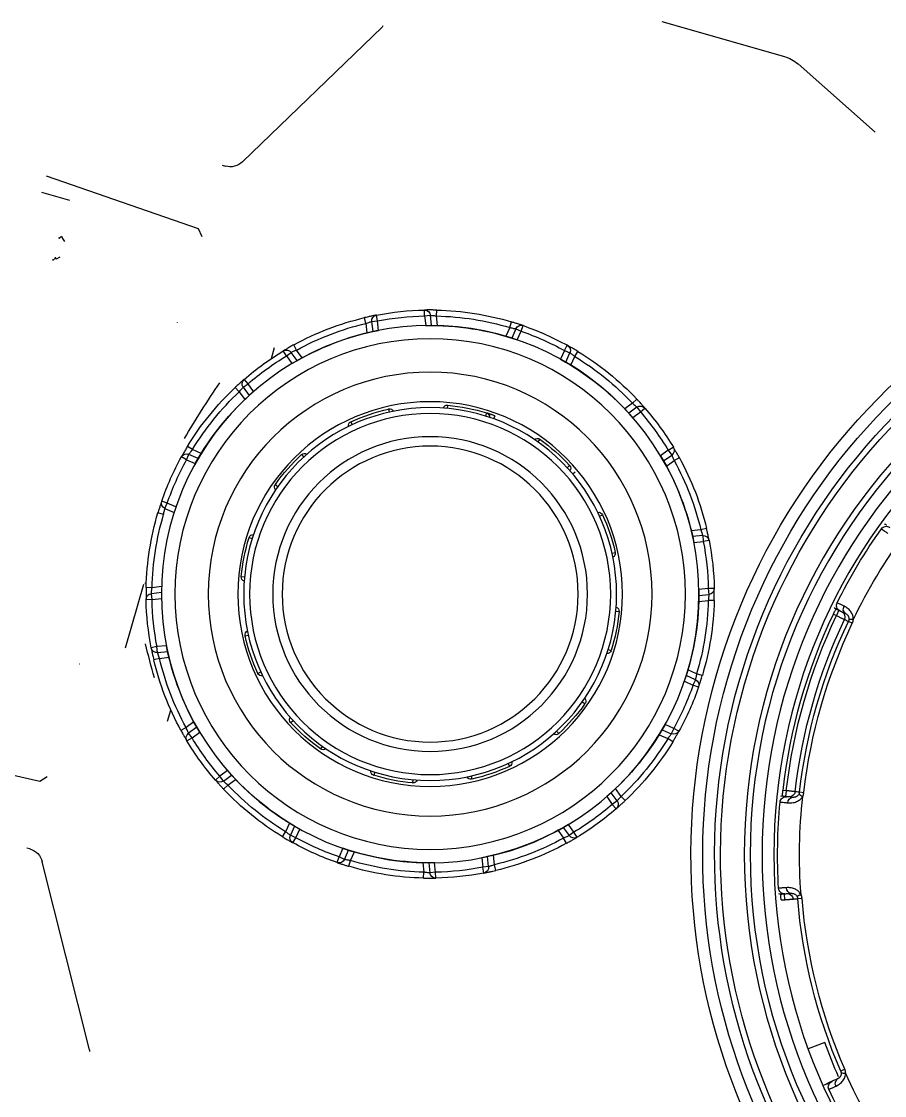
# Model space of a CAD drawing. Header units: millimetres. Extents: x -11451263 to 11578383104, y -507 to 1450429.
# Drawn here: x 12078241 to 12078357.7, y 1107810.5 to 1107955.6 of the extents above; entities that cross this region are included whole.
import ezdxf

# ---------------------------------------------------------------- set-up
doc = ezdxf.new("R2010")
doc.units = ezdxf.units.MM
doc.header["$MEASUREMENT"] = 0
doc.layers.get('Defpoints').update_dxf_attribs({"color": 5, "linetype": 'CONTINUOUS', "lineweight": 13})
doc.layers.add('SPE-MEP-Plumbing', color=90, linetype='CONTINUOUS', lineweight=0)
doc.layers.add('Thiet bi B boi', color=11, linetype='CONTINUOUS')

# ---------------------------------------------------------------- blocks, each defined once
blk = doc.blocks.new('BƠM BB 38774')
at = {"layer": 'Thiet bi B boi'}
for p, q in [((428480.15, 361738.2), (428464.47, 361730.69)), ((428504.27, 361738.77), (428482.72, 361738.77)), ((428565.83, 361696.49), (428549.44, 361724.87)), ((428568.97, 361694.99), (428568.43, 361694.99)), ((428597.08, 361685.07), (428569.97, 361683.59)), ((428514.71, 361681.99), (428514.7, 361682.99)), ((428569.97, 361683.59), (428568.97, 361682.47)), ((428502.83, 361680.31), (428502.56, 361681.28)), ((428504.78, 361680.8), (428504.56, 361681.78)), ((428512.7, 361681.92), (428512.65, 361682.92)), ((428513.69, 361682.06), (428512.7, 361681.92)), ((428512.93, 361680.33), (428512.7, 361681.92)), ((428513.69, 361682.06), (428513.93, 361680.37)), ((428514.71, 361681.99), (428514.94, 361680.39)), ((428527.16, 361680.46), (428527.41, 361681.43)), ((428597.08, 361682.19), (428592.17, 361682.19)), ((428503.05, 361678.72), (428502.83, 361680.31)), ((428504.78, 361680.8), (428503.79, 361680.66)), ((428504.03, 361678.98), (428503.79, 361680.66)), ((428504.78, 361680.8), (428505, 361679.22)), ((428526.55, 361678.97), (428527.16, 361680.46)), ((428527.53, 361678.71), (428528.16, 361680.29)), ((428529.09, 361679.91), (428528.16, 361680.29)), ((428529.09, 361679.91), (428528.49, 361678.43)), ((428529.09, 361679.91), (428529.39, 361680.87)), ((428536.51, 361676.92), (428536.97, 361677.81)), ((428491.29, 361675.41), (428490.78, 361676.27)), ((428535.91, 361675.43), (428536.51, 361676.92)), ((428537.44, 361676.54), (428536.51, 361676.92)), ((428537.44, 361676.54), (428536.8, 361674.96)), ((428538.29, 361675.97), (428537.68, 361674.48)), ((428538.29, 361675.97), (428538.78, 361676.84)), ((428591.8, 361675.99), (428591.5, 361675.68)), ((428489.58, 361674.35), (428489.04, 361675.18)), ((428490.37, 361674.96), (428489.58, 361674.35)), ((428490.57, 361673.09), (428489.58, 361674.35)), ((428490.37, 361674.96), (428491.42, 361673.62)), ((428491.29, 361675.41), (428492.28, 361674.14)), ((428591.36, 361675.54), (428591.07, 361675.26)), ((428591.07, 361672.5), (428591.58, 361672)), ((428592.09, 361671.7), (428592.09, 361671.7)), ((428481.12, 361668.72), (428481.84, 361668.02)), ((428483.28, 361669.42), (428482.49, 361668.8)), ((428483.54, 361667.46), (428482.49, 361668.8)), ((428483.28, 361669.42), (428482.6, 361670.15)), ((428483.28, 361669.42), (428484.26, 361668.16)), ((428548.3, 361668.43), (428549.01, 361669.14)), ((428482.83, 361666.75), (428481.84, 361668.02)), ((428513.08, 361666.96), (428513.12, 361666.42)), ((428514.52, 361667.03), (428514.53, 361666.48)), ((428547.03, 361667.43), (428548.3, 361668.43)), ((428547.74, 361666.72), (428549.09, 361667.77)), ((428549.7, 361666.98), (428548.44, 361666)), ((428549.7, 361666.98), (428549.09, 361667.77)), ((428549.7, 361666.98), (428550.44, 361667.67)), ((428552.01, 361665.88), (428552.01, 361667.82)), ((428504.67, 361665.23), (428504.85, 361664.71)), ((428521.21, 361666.48), (428521.11, 361665.94)), ((428530.64, 361663.12), (428530.38, 361662.63)), ((428497.7, 361661.13), (428497.39, 361661.58)), ((428498.88, 361661.89), (428498.6, 361662.36)), ((428554.63, 361660.68), (428555.47, 361661.23)), ((428553.37, 361659.69), (428554.63, 361660.68)), ((428555.25, 361659.89), (428553.9, 361658.84)), ((428555.25, 361659.89), (428554.63, 361660.68)), ((428555.7, 361658.97), (428556.56, 361659.48)), ((428473.42, 361658.49), (428474.3, 361658)), ((428474.3, 361658), (428475.79, 361657.4)), ((428536.16, 361659.3), (428535.8, 361658.88)), ((428555.7, 361658.97), (428554.42, 361657.98)), ((428472.46, 361656.68), (428473.35, 361656.23)), ((428473.72, 361657.16), (428473.35, 361656.23)), ((428474.83, 361655.63), (428473.35, 361656.23)), ((428473.72, 361657.16), (428475.3, 361656.52)), ((428491.38, 361655.52), (428490.97, 361655.88)), ((428448.11, 361651.36), (428448.28, 361650.37)), ((428448.83, 361650.47), (428448.28, 361650.37)), ((428487.63, 361650.09), (428487.15, 361650.35)), ((428542.65, 361651.66), (428542.18, 361651.38)), ((428445.34, 361649.87), (428446.07, 361649.99)), ((428469.4, 361649.1), (428470.35, 361648.81)), ((428470.35, 361648.81), (428469.98, 361647.88)), ((428470.35, 361648.81), (428471.84, 361648.21)), ((428468.83, 361647.13), (428469.8, 361646.87)), ((428471.29, 361646.27), (428469.8, 361646.87)), ((428471.55, 361647.25), (428469.98, 361647.88)), ((428559, 361647.21), (428560.6, 361647.43)), ((428560.6, 361647.43), (428561.56, 361647.7)), ((428545.52, 361645.6), (428545, 361645.41)), ((428559.26, 361646.23), (428560.95, 361646.47)), ((428561.09, 361645.48), (428559.5, 361645.26)), ((428561.09, 361645.48), (428560.95, 361646.47)), ((428561.09, 361645.48), (428562.06, 361645.71)), ((428484.32, 361640.83), (428483.78, 361640.93)), ((428562.2, 361637.56), (428563.2, 361637.61)), ((428560.61, 361637.33), (428562.2, 361637.56)), ((428562.34, 361636.57), (428560.66, 361636.33)), ((428562.34, 361636.57), (428562.2, 361637.56)), ((428467.28, 361634.42), (428468.28, 361634.43)), ((428468.28, 361634.43), (428469.87, 361634.66)), ((428483.78, 361634.25), (428483.23, 361634.23)), ((428547.32, 361635.74), (428546.77, 361635.73)), ((428562.27, 361635.55), (428563.27, 361635.56)), ((428467.35, 361632.37), (428468.35, 361632.42)), ((428468.21, 361633.41), (428469.89, 361633.65)), ((428468.21, 361633.41), (428468.35, 361632.42)), ((428469.93, 361632.65), (428468.35, 361632.42)), ((428546.77, 361629.05), (428546.23, 361629.15)), ((428468.49, 361624.27), (428469.46, 361624.5)), ((428469.46, 361624.5), (428471.04, 361624.72)), ((428469.46, 361624.5), (428469.6, 361623.51)), ((428471.28, 361623.74), (428469.6, 361623.51)), ((428485.55, 361624.57), (428485.03, 361624.39)), ((428559.25, 361623.71), (428560.75, 361623.1)), ((428560.75, 361623.1), (428561.71, 361622.85)), ((428562.1, 361623.49), (428561.89, 361623.6)), ((428562.23, 361612.09), (428562.23, 361623.29)), ((428468.99, 361622.28), (428469.95, 361622.55)), ((428471.54, 361622.77), (428469.95, 361622.55)), ((428560.2, 361621.17), (428558.71, 361621.77)), ((428558.99, 361622.73), (428560.57, 361622.09)), ((428560.2, 361621.17), (428560.57, 361622.09)), ((428445.34, 361620.1), (428446.07, 361619.98)), ((428448.28, 361619.6), (428448.11, 361618.62)), ((428448.28, 361619.6), (428448.83, 361619.51)), ((428543.4, 361619.62), (428542.92, 361619.88)), ((428560.2, 361621.17), (428561.15, 361620.87)), ((428488.37, 361618.6), (428487.9, 361618.32)), ((428539.58, 361614.1), (428539.16, 361614.46)), ((428555.71, 361614.35), (428557.2, 361613.75)), ((428556.25, 361611.97), (428554.76, 361612.58)), ((428556.83, 361612.82), (428555.24, 361613.46)), ((428556.83, 361612.82), (428557.2, 361613.75)), ((428557.2, 361613.75), (428558.09, 361613.29)), ((428473.99, 361610.5), (428474.85, 361611.01)), ((428474.85, 361611.01), (428476.12, 361612)), ((428475.3, 361610.09), (428476.64, 361611.14)), ((428494.74, 361611.1), (428494.38, 361610.69)), ((428556.25, 361611.97), (428557.13, 361611.48)), ((428475.08, 361608.76), (428475.91, 361609.3)), ((428475.3, 361610.09), (428475.91, 361609.3)), ((428477.18, 361610.29), (428475.91, 361609.3)), ((428500.17, 361607.35), (428499.9, 361606.87)), ((428531.95, 361607.62), (428531.66, 361608.09)), ((428525.69, 361605.26), (428525.88, 361604.74)), ((428480.84, 361603), (428482.1, 361603.98)), ((428482.8, 361603.26), (428481.46, 361602.21)), ((428509.43, 361604.04), (428509.33, 361603.49)), ((428516.01, 361603.5), (428516.02, 361602.95)), ((428547.72, 361603.23), (428548.71, 361601.96)), ((428552.01, 361602.16), (428552.01, 361604.1)), ((428440.71, 361602.85), (428441.41, 361602.59)), ((428443.85, 361602.75), (428443.51, 361601.81)), ((428444.04, 361601.62), (428443.51, 361601.81)), ((428480.11, 361602.32), (428480.84, 361603)), ((428480.84, 361603), (428481.46, 361602.21)), ((428481.54, 361600.84), (428482.24, 361601.55)), ((428483.51, 361602.54), (428482.24, 361601.55)), ((428547.27, 361600.56), (428546.28, 361601.82)), ((428547, 361602.52), (428548.05, 361601.17)), ((428548.71, 361601.96), (428549.42, 361601.25)), ((428547.27, 361600.56), (428548.05, 361601.17)), ((428547.95, 361599.82), (428547.27, 361600.56)), ((428540.17, 361595.01), (428539.12, 361596.36)), ((428539.97, 361596.89), (428540.96, 361595.63)), ((428492.26, 361594.01), (428492.86, 361595.5)), ((428493.1, 361593.44), (428493.74, 361595.02)), ((428494.63, 361594.55), (428494.03, 361593.06)), ((428539.25, 361594.57), (428538.26, 361595.84)), ((428539.76, 361593.71), (428539.25, 361594.57)), ((428540.17, 361595.01), (428540.96, 361595.63)), ((428541.51, 361594.79), (428540.96, 361595.63)), ((428491.77, 361593.14), (428492.26, 361594.01)), ((428493.1, 361593.44), (428494.03, 361593.06)), ((428493.58, 361592.17), (428494.03, 361593.06)), ((428501.45, 361590.07), (428502.05, 361591.55)), ((428503.02, 361591.27), (428502.38, 361589.69)), ((428503.99, 361591.01), (428503.39, 361589.52)), ((428525.76, 361589.17), (428525.54, 361590.76)), ((428526.52, 361591), (428526.75, 361589.31)), ((428527.49, 361591.26), (428527.71, 361589.67)), ((428501.16, 361589.11), (428501.45, 361590.07)), ((428501.45, 361590.07), (428502.38, 361589.69)), ((428503.13, 361588.55), (428503.39, 361589.52)), ((428515.83, 361587.99), (428515.6, 361589.59)), ((428516.85, 361587.92), (428516.61, 361589.61)), ((428517.62, 361589.65), (428517.84, 361588.06)), ((428525.76, 361589.17), (428526.75, 361589.31)), ((428525.99, 361588.2), (428525.76, 361589.17)), ((428527.98, 361588.7), (428527.71, 361589.67)), ((428515.84, 361586.99), (428515.83, 361587.99)), ((428516.85, 361587.92), (428517.84, 361588.06)), ((428517.89, 361587.06), (428517.84, 361588.06)), ((428568.97, 361587.5), (428569.97, 361586.39)), ((428569.97, 361586.39), (428600.97, 361584.69)), ((428430.31, 361580.47), (428432.74, 361578.71)), ((428425.83, 361577.07), (428426.4, 361576.6)), ((428428.62, 361573.44), (428427.38, 361574.48)), ((428568.43, 361574.99), (428568.97, 361574.99)), ((428549.44, 361545.11), (428565.83, 361573.49))]:
    blk.add_line(p, q, dxfattribs=at)
at = {"layer": 'Thiet bi B boi', "flags": 128}
for points in [[(428592.17, 361675.65), (428592.17, 361675.64), (428592.12, 361675.55), (428592.1, 361675.54), (428592.08, 361675.54), (428592.07, 361675.54), (428592.05, 361675.56), (428592.02, 361675.61), (428592.01, 361675.64), (428591.98, 361675.69), (428591.89, 361675.84), (428591.83, 361675.95), (428591.81, 361675.98), (428591.81, 361675.98)], [(428591.48, 361675.66), (428591.47, 361675.64), (428591.42, 361675.55), (428591.4, 361675.54), (428591.38, 361675.54), (428591.37, 361675.54), (428591.36, 361675.55)], [(428591.59, 361672), (428591.6, 361672.01), (428591.63, 361672.07), (428591.66, 361672.12), (428591.68, 361672.16), (428591.7, 361672.19), (428591.71, 361672.21), (428591.72, 361672.22), (428591.73, 361672.22), (428591.75, 361672.22), (428591.76, 361672.22), (428591.77, 361672.2), (428591.8, 361672.16), (428591.81, 361672.13), (428591.83, 361672.09), (428591.89, 361671.99), (428591.97, 361671.85), (428592.02, 361671.77), (428592.04, 361671.73), (428592.06, 361671.71), (428592.07, 361671.71), (428592.09, 361671.7)], [(428592.09, 361671.7), (428592.1, 361671.71), (428592.12, 361671.71), (428592.16, 361671.78), (428592.17, 361671.8)], [(428444.34, 361667.41), (428444.53, 361667.46), (428444.72, 361667.47)], [(428448.62, 361651.45), (428448.81, 361651.5), (428448.97, 361651.58)], [(428448.62, 361618.53), (428448.81, 361618.48), (428448.97, 361618.39)], [(428444.34, 361602.57), (428444.53, 361602.52), (428444.71, 361602.51)], [(428427.88, 361574.06), (428428.02, 361573.92), (428428.12, 361573.77)]]:
    blk.add_lwpolyline(points, dxfattribs=at)
at = {"layer": 'Thiet bi B boi'}
for centre, radius in [((428355.27, 361634.99), 100.75), ((428355.27, 361634.99), 99.75), ((428355.27, 361634.99), 97.75), ((428355.27, 361634.99), 95.75), ((428515.27, 361634.99), 45.4), ((428515.27, 361634.99), 43.13), ((428515.27, 361634.99), 37.5), ((428515.27, 361634.99), 32.5), ((428515.27, 361634.99), 31.5), ((428515.27, 361634.99), 30.5), ((428515.27, 361634.99), 26.59), ((428515.27, 361634.99), 25)]:
    blk.add_circle(centre, radius, dxfattribs=at)
for centre, radius, start, end in [((428355.27, 361634.99), 109.75, 194.9702, 165.0298), ((428355.27, 361634.99), 107.75, 194.9702, 165.0298), ((428355.27, 361634.99), 105.75, 194.9702, 165.0298), ((428355.27, 361634.99), 104.75, 194.9702, 165.0298), ((428482.69, 361732.82), 5.95, 89.7097, 115.203), ((428549.87, 361725.12), 0.5, 180, 210), ((428568.43, 361697.99), 3, 210, 270), ((428515.27, 361634.99), 48, 75.3557, 90.6835), ((428515.27, 361634.99), 48, 105.3557, 120.6825), ((428504.78, 361680.8), 1, 102.9034, 188.0161), ((428515.27, 361634.99), 48, 93.1358, 102.9034), ((428515.27, 361634.99), 47, 93.1358, 102.9034), ((428512.7, 361681.92), 1, 8.016, 93.1358), ((428515.27, 361634.99), 47, 75.3557, 90.6835), ((428515.27, 361634.99), 47, 105.3557, 120.6825), ((428515.27, 361634.99), 45.4, 73.0707, 92.9603), ((428529.09, 361679.91), 1, 72.9034, 158.0161), ((428515.27, 361634.99), 47, 63.1357, 72.9034), ((428515.27, 361634.99), 48, 63.1357, 72.9034), ((428515.27, 361634.99), 45.4, 103.0707, 122.9603), ((428536.51, 361676.92), 1, 338.016, 63.1357), ((428515.27, 361634.99), 47, 45.3545, 60.6835), ((428515.27, 361634.99), 48, 45.3545, 60.6835), ((428515.27, 361634.99), 48, 123.1347, 132.9024), ((428515.27, 361634.99), 47, 123.1347, 132.9024), ((428489.58, 361674.35), 1, 38.016, 123.1347), ((428515.27, 361634.99), 45.4, 43.0707, 62.9603), ((428515.27, 361634.99), 48, 135.3546, 150.6806), ((428483.28, 361669.42), 1, 132.9024, 218.0161), ((428444.05, 361666.24), 1, 19.3852, 109.9936), ((428515.27, 361634.99), 47, 135.3546, 150.6806), ((428515.27, 361634.99), 45.4, 133.0707, 152.9603), ((428514.51, 361666.33), 0.7, 91.3907, 169.6412), ((428515.27, 361634.99), 32.05, 79.3285, 91.3554), ((428549.7, 361666.98), 1, 42.9023, 128.0161), ((428515.27, 361634.99), 47, 33.1346, 42.9023), ((428515.27, 361634.99), 48, 33.1346, 42.9023), ((428568.93, 361667.44), 0.0505, 272.4405, 328.1411), ((428355.27, 361634.99), 91.41, 9.8188, 20.1812), ((428355.27, 361634.99), 95.12, 10.6088, 19.3912), ((428515.27, 361634.99), 32.05, 109.3276, 121.3545), ((428504.92, 361664.58), 0.7, 31.0419, 109.2924), ((428521.1, 361665.79), 0.7, 1.0429, 79.2933), ((428530.29, 361662.51), 0.7, 61.3897, 139.6402), ((428515.27, 361634.99), 32.05, 49.3276, 61.3545), ((428498.95, 361661.75), 0.7, 121.3897, 199.6402), ((428554.63, 361660.68), 1, 308.016, 33.1346), ((428515.27, 361634.99), 45.4, 13.0707, 32.9603), ((428515.27, 361634.99), 48, 15.3526, 30.6824), ((428406.3, 361608.27), 161.31, 14.559, 18.5298), ((428535.72, 361658.75), 0.7, 331.0419, 49.2924), ((428515.27, 361634.99), 47, 15.3526, 30.6824), ((428515.27, 361634.99), 48, 153.1328, 162.9005), ((428515.27, 361634.99), 47, 153.1328, 162.9005), ((428473.35, 361656.23), 1, 68.016, 153.1328), ((428515.27, 361634.99), 32.05, 139.3249, 151.3518), ((428491.51, 361655.44), 0.7, 61.0393, 139.2897), ((428446.6, 361651.99), 0.901, 290.1795, 17.7381), ((428447.78, 361652.32), 1, 280.0064, 10.6148), ((428445.12, 361648.6), 1.99, 61.209, 83.3428), ((428447.79, 361650.29), 1, 100.0062, 189.3955), ((428355.27, 361634.99), 94.27, 350.6078, 9.3922), ((428355.27, 361634.99), 94.83, 350.6042, 9.3958), ((428487.75, 361650), 0.7, 151.3871, 229.6375), ((428542.04, 361651.32), 0.7, 31.3871, 109.6375), ((428515.27, 361634.99), 32.05, 19.3249, 31.3518), ((428355.27, 361634.99), 91.29, 350.6159, 9.3841), ((428355.27, 361634.99), 92.03, 350.6159, 9.3841), ((428355.27, 361634.99), 92.77, 350.611, 9.389), ((428470.35, 361648.81), 1, 162.9005, 248.0161), ((428515.27, 361634.99), 48, 165.3527, 180.6784), ((428515.27, 361634.99), 47, 165.3527, 180.6784), ((428515.27, 361634.99), 45.4, 163.0707, 182.9603), ((428544.86, 361645.35), 0.7, 301.0393, 19.2897), ((428561.09, 361645.48), 1, 12.9004, 98.0161), ((428515.27, 361634.99), 47, 3.1327, 12.9004), ((428515.27, 361634.99), 48, 3.1327, 12.9004), ((428484.47, 361640.82), 0.7, 91.0357, 169.2861), ((428515.27, 361634.99), 32.05, 169.3214, 181.3483), ((428562.2, 361637.56), 1, 278.016, 3.1327), ((428546.62, 361635.75), 0.7, 1.3835, 79.6339), ((428483.93, 361634.23), 0.7, 181.3835, 259.6339), ((428515.27, 361634.99), 32.05, 349.3214, 1.3483), ((428515.27, 361634.99), 47, 345.3504, 0.6805), ((428515.27, 361634.99), 48, 345.3504, 0.6805), ((428468.35, 361632.42), 1, 98.016, 183.1306), ((428515.27, 361634.99), 48, 183.1306, 192.8983), ((428515.27, 361634.99), 47, 183.1306, 192.8983), ((428546.08, 361629.16), 0.7, 271.0357, 349.2861), ((428485.68, 361624.64), 0.7, 121.0321, 199.2825), ((428469.46, 361624.5), 1, 192.8983, 278.0161), ((428515.27, 361634.99), 45.4, 193.0707, 212.9603), ((428515.27, 361634.99), 32.05, 199.3178, 211.3447), ((428515.27, 361634.99), 48, 195.3505, 210.6765), ((428515.27, 361634.99), 47, 195.3505, 210.6765), ((428560.2, 361621.17), 1, 342.8982, 68.0161), ((428445.12, 361621.37), 1.99, 276.6572, 298.791), ((428447.79, 361619.69), 1, 170.6045, 259.9938), ((428515.27, 361634.99), 32.05, 319.3178, 331.3447), ((428542.79, 361619.97), 0.7, 331.3799, 49.6303), ((428515.27, 361634.99), 47, 333.1305, 342.8982), ((428515.27, 361634.99), 48, 333.1305, 342.8982), ((428355.27, 361634.99), 91.41, 339.8188, 350.1812), ((428446.6, 361617.99), 0.901, 342.2619, 69.8205), ((428447.78, 361617.66), 1, 349.3852, 79.9936), ((428488.51, 361618.66), 0.7, 211.3799, 289.6303), ((428355.27, 361634.99), 95.12, 340.6088, 349.3912), ((428539.04, 361614.54), 0.7, 241.0321, 319.2825), ((428515.27, 361634.99), 45.4, 313.0707, 332.9603), ((428327.01, 361747), 267.74, 328.8638, 330.1349), ((428557.2, 361613.75), 1, 248.016, 333.1305), ((428494.82, 361611.23), 0.7, 151.0294, 229.2799), ((428515.27, 361634.99), 32.05, 229.3151, 241.342), ((428515.27, 361634.99), 47, 315.3485, 330.6783), ((428515.27, 361634.99), 48, 315.3485, 330.6783), ((428475.91, 361609.3), 1, 128.016, 213.1287), ((428515.27, 361634.99), 48, 213.1287, 222.8964), ((428515.27, 361634.99), 47, 213.1287, 222.8964), ((428500.26, 361607.47), 0.7, 241.3773, 319.6277), ((428515.27, 361634.99), 32.05, 289.3151, 301.342), ((428531.6, 361608.22), 0.7, 301.3773, 19.6277), ((428568.93, 361607.34), 0.0505, 272.4405, 328.1411), ((428525.63, 361605.4), 0.7, 211.0294, 289.2799), ((428439.89, 361601.86), 1.99, 31.209, 53.3428), ((428442.86, 361604.05), 0.901, 260.1795, 347.7381), ((428444.05, 361603.74), 1, 250.0064, 340.6148), ((428515.27, 361634.99), 45.4, 223.0707, 242.9603), ((428509.44, 361604.19), 0.7, 181.0285, 259.2789), ((428515.27, 361634.99), 32.05, 259.3142, 271.3411), ((428516.03, 361603.65), 0.7, 271.3763, 349.6267), ((428355.27, 361634.99), 91.29, 320.6159, 339.3841), ((428355.27, 361634.99), 92.03, 320.6159, 339.3841), ((428443.04, 361601.98), 1, 70.0062, 159.3955), ((428480.84, 361603), 1, 222.8964, 308.0161), ((428515.27, 361634.99), 47, 225.3486, 240.6753), ((428515.27, 361634.99), 48, 225.3486, 240.6753), ((428515.27, 361634.99), 47, 303.1286, 312.8963), ((428515.27, 361634.99), 48, 303.1286, 312.8963), ((428547.27, 361600.56), 1, 312.8963, 38.0161), ((428515.27, 361634.99), 45.4, 283.0707, 302.9603), ((428515.27, 361634.99), 47, 285.3474, 300.6764), ((428540.96, 361595.63), 1, 218.016, 303.1286), ((428494.03, 361593.06), 1, 158.016, 243.1276), ((428515.27, 361634.99), 47, 243.1276, 252.8953), ((428515.27, 361634.99), 48, 285.3474, 300.6764), ((428515.27, 361634.99), 48, 243.1276, 252.8953), ((428515.27, 361634.99), 45.4, 253.0707, 272.9603), ((428501.45, 361590.07), 1, 252.8953, 338.0161), ((428515.27, 361634.99), 47, 255.3475, 270.6753), ((428515.27, 361634.99), 47, 273.1276, 282.8952), ((428525.76, 361589.17), 1, 282.8952, 8.0161), ((428515.27, 361634.99), 48, 255.3475, 270.6753), ((428517.84, 361588.06), 1, 188.016, 273.1276), ((428515.27, 361634.99), 48, 273.1276, 282.8952), ((428355.27, 361634.99), 92.75, 320.1485, 324), ((428355.27, 361634.99), 91.41, 309.8188, 320.1812), ((428426.27, 361578.28), 1.99, 246.6572, 268.791), ((428425.86, 361574.6), 0.901, 312.2619, 39.8205), ((428426.73, 361573.73), 1, 319.3852, 49.9936), ((428568.43, 361571.99), 3, 90, 150), ((428355.27, 361634.99), 95.12, 310.6088, 319.3912), ((428549.87, 361544.86), 0.5, 150, 180)]:
    blk.add_arc(centre, radius, start, end, dxfattribs=at)
for points, knots in [([(428512.65, 361682.92), (428512.65, 361682.92), (428512.67, 361682.92), (428512.75, 361682.92), (428512.89, 361682.93), (428513.07, 361682.94), (428513.3, 361682.95), (428513.57, 361682.96), (428513.87, 361682.97), (428514.25, 361682.98), (428514.53, 361682.98), (428514.7, 361682.99)], [0, 0, 0, 0, 0.103987, 0.207977, 0.311913, 0.415859, 0.520846, 0.625846, 0.733262, 0.84069, 1, 1, 1, 1]), ([(428502.56, 361681.28), (428502.68, 361681.31), (428502.91, 361681.37), (428503.24, 361681.46), (428503.55, 361681.54), (428503.84, 361681.61), (428504.08, 361681.67), (428504.28, 361681.71), (428504.43, 361681.75), (428504.53, 361681.77), (428504.55, 361681.78), (428504.56, 361681.78)], [0, 0, 0, 0, 0.111026, 0.222044, 0.33315, 0.444242, 0.553713, 0.663171, 0.769843, 0.876508, 1, 1, 1, 1]), ([(428514.71, 361681.99), (428514.6, 361682), (428514.36, 361682.02), (428514.05, 361682.04), (428513.82, 361682.05), (428513.71, 361682.06), (428513.7, 361682.06), (428513.69, 361682.06)], [0, 0, 0, 0, 0.221073, 0.442328, 0.659044, 0.871259, 1, 1, 1, 1]), ([(428527.41, 361681.43), (428527.52, 361681.4), (428527.75, 361681.34), (428528.08, 361681.25), (428528.4, 361681.16), (428528.68, 361681.08), (428528.92, 361681.01), (428529.12, 361680.95), (428529.26, 361680.91), (428529.37, 361680.87), (428529.38, 361680.87), (428529.39, 361680.87)], [0, 0, 0, 0, 0.1110256, 0.2220439, 0.3331497, 0.4442421, 0.5537133, 0.6631707, 0.7698434, 0.8765076, 1, 1, 1, 1]), ([(428503.79, 361680.66), (428503.78, 361680.66), (428503.76, 361680.65), (428503.6, 361680.6), (428503.36, 361680.52), (428503.09, 361680.42), (428502.91, 361680.34), (428502.83, 361680.31)], [0, 0, 0, 0, 0.20952, 0.419011, 0.629384, 0.842616, 1, 1, 1, 1]), ([(428528.16, 361680.29), (428528.15, 361680.29), (428528.13, 361680.29), (428527.97, 361680.33), (428527.72, 361680.38), (428527.43, 361680.42), (428527.24, 361680.45), (428527.16, 361680.46)], [0, 0, 0, 0, 0.20952, 0.419011, 0.629384, 0.842616, 1, 1, 1, 1]), ([(428536.97, 361677.81), (428536.97, 361677.81), (428536.98, 361677.8), (428537.06, 361677.76), (428537.18, 361677.7), (428537.34, 361677.62), (428537.55, 361677.51), (428537.78, 361677.38), (428538.05, 361677.24), (428538.38, 361677.06), (428538.63, 361676.92), (428538.78, 361676.84)], [0, 0, 0, 0, 0.1039866, 0.2079768, 0.3119131, 0.4158589, 0.5208463, 0.6258456, 0.7332623, 0.8406896, 1, 1, 1, 1]), ([(428489.04, 361675.18), (428489.04, 361675.19), (428489.05, 361675.19), (428489.12, 361675.24), (428489.24, 361675.31), (428489.39, 361675.41), (428489.59, 361675.54), (428489.81, 361675.68), (428490.07, 361675.84), (428490.39, 361676.04), (428490.64, 361676.18), (428490.78, 361676.27)], [0, 0, 0, 0, 0.1039863, 0.2079764, 0.3119124, 0.4158579, 0.5208452, 0.6258443, 0.733261, 0.8406882, 1, 1, 1, 1]), ([(428538.29, 361675.97), (428538.19, 361676.04), (428538, 361676.18), (428537.74, 361676.35), (428537.55, 361676.47), (428537.45, 361676.53), (428537.44, 361676.54), (428537.44, 361676.54)], [0, 0, 0, 0, 0.221073, 0.442328, 0.659044, 0.87126, 1, 1, 1, 1]), ([(428491.29, 361675.41), (428491.18, 361675.36), (428490.97, 361675.27), (428490.69, 361675.13), (428490.49, 361675.02), (428490.39, 361674.97), (428490.38, 361674.96), (428490.37, 361674.96)], [0, 0, 0, 0, 0.2210753, 0.4423328, 0.6590495, 0.8712647, 1, 1, 1, 1]), ([(428481.12, 361668.72), (428481.21, 361668.8), (428481.37, 361668.97), (428481.62, 361669.21), (428481.85, 361669.44), (428482.06, 361669.64), (428482.24, 361669.82), (428482.39, 361669.96), (428482.51, 361670.06), (428482.58, 361670.13), (428482.59, 361670.14), (428482.6, 361670.15)], [0, 0, 0, 0, 0.111025, 0.222043, 0.333149, 0.444241, 0.553712, 0.663169, 0.769842, 0.876506, 1, 1, 1, 1]), ([(428482.49, 361668.8), (428482.48, 361668.79), (428482.47, 361668.78), (428482.36, 361668.65), (428482.19, 361668.46), (428482.01, 361668.24), (428481.89, 361668.08), (428481.84, 361668.02)], [0, 0, 0, 0, 0.209522, 0.419015, 0.629389, 0.842621, 1, 1, 1, 1]), ([(428549.01, 361669.14), (428549.09, 361669.06), (428549.26, 361668.89), (428549.5, 361668.65), (428549.72, 361668.41), (428549.93, 361668.2), (428550.1, 361668.02), (428550.24, 361667.87), (428550.35, 361667.76), (428550.42, 361667.68), (428550.43, 361667.67), (428550.44, 361667.67)], [0, 0, 0, 0, 0.111025, 0.222043, 0.333149, 0.444241, 0.553712, 0.663169, 0.769842, 0.876506, 1, 1, 1, 1]), ([(428513.08, 361666.96), (428513.16, 361666.97), (428513.33, 361666.98), (428513.56, 361666.99), (428513.79, 361667), (428513.99, 361667.01), (428514.16, 361667.02), (428514.3, 361667.02), (428514.41, 361667.03), (428514.48, 361667.03), (428514.49, 361667.03), (428514.5, 361667.03)], [0, 0, 0, 0, 0.111063, 0.222122, 0.333083, 0.444033, 0.55332, 0.662594, 0.769449, 0.876296, 1, 1, 1, 1]), ([(428514.5, 361667.03), (428514.5, 361667.03), (428514.5, 361667.03), (428514.5, 361667.03), (428514.5, 361667.03), (428514.51, 361667.03), (428514.51, 361667.03), (428514.52, 361667.03)], [0, 0, 0, 0, 0.1574972, 0.3142003, 0.536685, 0.7619077, 1, 1, 1, 1]), ([(428549.09, 361667.77), (428549.08, 361667.78), (428549.06, 361667.79), (428548.94, 361667.91), (428548.75, 361668.07), (428548.52, 361668.26), (428548.37, 361668.38), (428548.3, 361668.43)], [0, 0, 0, 0, 0.209522, 0.419015, 0.629389, 0.842621, 1, 1, 1, 1]), ([(428445, 361666.57), (428444.98, 361666.56), (428444.95, 361666.55), (428444.83, 361666.51), (428444.67, 361666.45), (428444.44, 361666.37), (428444.15, 361666.26), (428443.94, 361666.19), (428443.8, 361666.14), (428443.74, 361666.12)], [0, 0, 0, 0, 0.2287394, 0.3465332, 0.464327, 0.6930664, 0.81086, 0.9286536, 1, 1, 1, 1]), ([(428504.67, 361665.23), (428504.67, 361665.23), (428504.67, 361665.24), (428504.68, 361665.24), (428504.68, 361665.24), (428504.68, 361665.24), (428504.69, 361665.24), (428504.69, 361665.24), (428504.69, 361665.24)], [0, 0, 0, 0, 0.262341, 0.5248, 0.587938, 0.733363, 0.899073, 1, 1, 1, 1]), ([(428521.21, 361666.48), (428521.21, 361666.48), (428521.22, 361666.48), (428521.22, 361666.48), (428521.22, 361666.48), (428521.23, 361666.48), (428521.23, 361666.48), (428521.23, 361666.48), (428521.23, 361666.48)], [0, 0, 0, 0, 0.262323, 0.524763, 0.587898, 0.733333, 0.899061, 1, 1, 1, 1]), ([(428530.62, 361663.13), (428530.62, 361663.13), (428530.62, 361663.13), (428530.62, 361663.12), (428530.63, 361663.12), (428530.63, 361663.12), (428530.64, 361663.12), (428530.64, 361663.12)], [0, 0, 0, 0, 0.157518, 0.314241, 0.536729, 0.761952, 1, 1, 1, 1]), ([(428498.58, 361662.35), (428498.58, 361662.35), (428498.58, 361662.35), (428498.58, 361662.35), (428498.59, 361662.35), (428498.59, 361662.36), (428498.6, 361662.36), (428498.6, 361662.36)], [0, 0, 0, 0, 0.157518, 0.314241, 0.536729, 0.761952, 1, 1, 1, 1]), ([(428555.47, 361661.23), (428555.47, 361661.22), (428555.48, 361661.21), (428555.53, 361661.14), (428555.6, 361661.03), (428555.7, 361660.87), (428555.82, 361660.68), (428555.97, 361660.45), (428556.13, 361660.19), (428556.32, 361659.87), (428556.47, 361659.63), (428556.56, 361659.48)], [0, 0, 0, 0, 0.103986, 0.207976, 0.311912, 0.415858, 0.520845, 0.625844, 0.733261, 0.840688, 1, 1, 1, 1]), ([(428555.7, 361658.97), (428555.65, 361659.08), (428555.55, 361659.29), (428555.42, 361659.57), (428555.31, 361659.78), (428555.26, 361659.88), (428555.25, 361659.89), (428555.25, 361659.89)], [0, 0, 0, 0, 0.221075, 0.442333, 0.65905, 0.871265, 1, 1, 1, 1]), ([(428472.46, 361656.68), (428472.46, 361656.69), (428472.46, 361656.7), (428472.5, 361656.77), (428472.56, 361656.89), (428472.65, 361657.06), (428472.76, 361657.26), (428472.88, 361657.5), (428473.02, 361657.77), (428473.2, 361658.1), (428473.34, 361658.35), (428473.42, 361658.49)], [0, 0, 0, 0, 0.103986, 0.207976, 0.311911, 0.415856, 0.520843, 0.625842, 0.733259, 0.840686, 1, 1, 1, 1]), ([(428474.3, 361658), (428474.23, 361657.91), (428474.09, 361657.72), (428473.92, 361657.46), (428473.79, 361657.27), (428473.73, 361657.17), (428473.72, 361657.16), (428473.72, 361657.16)], [0, 0, 0, 0, 0.2210795, 0.4423412, 0.6590597, 0.8712739, 1, 1, 1, 1]), ([(428536.16, 361659.3), (428536.16, 361659.3), (428536.17, 361659.29), (428536.17, 361659.29), (428536.17, 361659.29), (428536.18, 361659.29), (428536.18, 361659.28), (428536.18, 361659.28), (428536.18, 361659.28)], [0, 0, 0, 0, 0.262341, 0.5248, 0.587938, 0.733363, 0.899073, 1, 1, 1, 1]), ([(428490.97, 361655.88), (428490.97, 361655.88), (428490.97, 361655.88), (428490.98, 361655.89), (428490.98, 361655.89), (428490.98, 361655.89), (428490.98, 361655.89), (428490.98, 361655.89), (428490.98, 361655.89)], [0, 0, 0, 0, 0.262392, 0.524903, 0.588046, 0.733444, 0.899103, 1, 1, 1, 1]), ([(428445.35, 361650.58), (428445.39, 361650.7), (428445.47, 361650.92), (428445.64, 361651.19), (428445.83, 361651.43), (428446.06, 361651.64), (428446.35, 361651.85), (428446.7, 361652.04), (428447.09, 361652.19), (428447.33, 361652.24), (428447.46, 361652.27)], [0, 0, 0, 0, 0.122836, 0.2128, 0.304678, 0.41035, 0.518178, 0.674442, 0.835194, 1, 1, 1, 1]), ([(428447.46, 361652.27), (428447.63, 361652.3), (428447.9, 361652.35), (428448.18, 361652.4), (428448.42, 361652.44), (428448.6, 361652.47), (428448.71, 361652.49), (428448.76, 361652.5), (428448.76, 361652.5), (428448.77, 361652.5)], [0, 0, 0, 0, 0.228748, 0.346546, 0.464345, 0.693093, 0.810891, 0.92869, 1, 1, 1, 1]), ([(428445.34, 361649.87), (428445.33, 361649.99), (428445.3, 361650.22), (428445.33, 361650.46), (428445.35, 361650.58)], [0, 0, 0, 0, 0.4915585, 1, 1, 1, 1]), ([(428446.08, 361650.35), (428446.06, 361650.25), (428446.05, 361650.13), (428446.07, 361650.01), (428446.07, 361649.99)], [0, 0, 0, 0, 0.833191, 1, 1, 1, 1]), ([(428446.91, 361651.15), (428446.86, 361651.14), (428446.75, 361651.11), (428446.56, 361651.03), (428446.36, 361650.89), (428446.18, 361650.66), (428446.1, 361650.46), (428446.08, 361650.35), (428446.08, 361650.35)], [0, 0, 0, 0, 0.204339, 0.408139, 0.624818, 0.80676, 0.989574, 1, 1, 1, 1]), ([(428448.28, 361650.37), (428448.2, 361650.36), (428448.03, 361650.33), (428447.79, 361650.29), (428447.56, 361650.25), (428447.35, 361650.22), (428447.17, 361650.19), (428447.02, 361650.16), (428446.91, 361650.14), (428446.82, 361650.13), (428446.81, 361650.12), (428446.8, 361650.12)], [0, 0, 0, 0, 0.108049, 0.219279, 0.32657, 0.436973, 0.544263, 0.654665, 0.761955, 0.872356, 1, 1, 1, 1]), ([(428447.96, 361651.33), (428447.94, 361651.33), (428447.91, 361651.32), (428447.73, 361651.29), (428447.44, 361651.24), (428447.15, 361651.19), (428446.95, 361651.15), (428446.91, 361651.15)], [0, 0, 0, 0, 0.2288355, 0.4643074, 0.6931429, 0.9286143, 1, 1, 1, 1]), ([(428448.83, 361650.47), (428448.82, 361650.58), (428448.78, 361650.8), (428448.72, 361651.1), (428448.67, 361651.32), (428448.63, 361651.43), (428448.62, 361651.44), (428448.62, 361651.45)], [0, 0, 0, 0, 0.213912, 0.427817, 0.641952, 0.85665, 1, 1, 1, 1]), ([(428487.14, 361650.34), (428487.14, 361650.34), (428487.14, 361650.34), (428487.14, 361650.34), (428487.14, 361650.34), (428487.15, 361650.35), (428487.15, 361650.35), (428487.15, 361650.35)], [0, 0, 0, 0, 0.157573, 0.314353, 0.536848, 0.762074, 1, 1, 1, 1]), ([(428542.63, 361651.68), (428542.63, 361651.68), (428542.64, 361651.68), (428542.64, 361651.68), (428542.64, 361651.67), (428542.64, 361651.67), (428542.64, 361651.67), (428542.65, 361651.66)], [0, 0, 0, 0, 0.1575733, 0.3143532, 0.5368485, 0.7620744, 1, 1, 1, 1]), ([(428446.8, 361650.12), (428446.79, 361650.12), (428446.72, 361650.11), (428446.48, 361650.07), (428446.25, 361650.03), (428446.07, 361649.99)], [0, 0, 0, 0, 0.05636, 0.281798, 1, 1, 1, 1]), ([(428468.83, 361647.13), (428468.86, 361647.24), (428468.92, 361647.47), (428469.02, 361647.8), (428469.1, 361648.11), (428469.18, 361648.39), (428469.26, 361648.64), (428469.32, 361648.84), (428469.36, 361648.98), (428469.39, 361649.08), (428469.39, 361649.1), (428469.4, 361649.1)], [0, 0, 0, 0, 0.111025, 0.222042, 0.333147, 0.444239, 0.55371, 0.663167, 0.76984, 0.876504, 1, 1, 1, 1]), ([(428469.98, 361647.88), (428469.98, 361647.87), (428469.97, 361647.85), (428469.94, 361647.68), (428469.89, 361647.43), (428469.84, 361647.15), (428469.81, 361646.96), (428469.8, 361646.87)], [0, 0, 0, 0, 0.209525, 0.419022, 0.629398, 0.842631, 1, 1, 1, 1]), ([(428560.95, 361646.47), (428560.95, 361646.48), (428560.94, 361646.5), (428560.89, 361646.67), (428560.8, 361646.9), (428560.7, 361647.17), (428560.63, 361647.36), (428560.6, 361647.43)], [0, 0, 0, 0, 0.209526, 0.419022, 0.629399, 0.842631, 1, 1, 1, 1]), ([(428561.56, 361647.7), (428561.59, 361647.58), (428561.65, 361647.36), (428561.74, 361647.02), (428561.82, 361646.71), (428561.89, 361646.42), (428561.95, 361646.18), (428562, 361645.98), (428562.03, 361645.83), (428562.06, 361645.73), (428562.06, 361645.71), (428562.06, 361645.71)], [0, 0, 0, 0, 0.111025, 0.222042, 0.333147, 0.444239, 0.553709, 0.663167, 0.769839, 0.876504, 1, 1, 1, 1]), ([(428545.52, 361645.6), (428545.52, 361645.59), (428545.52, 361645.59), (428545.52, 361645.58), (428545.52, 361645.58), (428545.53, 361645.58), (428545.53, 361645.58), (428545.53, 361645.58), (428545.53, 361645.58)], [0, 0, 0, 0, 0.262392, 0.524903, 0.588046, 0.733444, 0.899103, 1, 1, 1, 1]), ([(428483.78, 361640.93), (428483.78, 361640.93), (428483.78, 361640.94), (428483.78, 361640.94), (428483.78, 361640.94), (428483.78, 361640.95), (428483.78, 361640.95), (428483.78, 361640.95), (428483.78, 361640.95)], [0, 0, 0, 0, 0.262462, 0.525043, 0.588193, 0.7335552, 0.8991446, 1, 1, 1, 1]), ([(428563.2, 361637.61), (428563.2, 361637.61), (428563.2, 361637.6), (428563.21, 361637.51), (428563.22, 361637.37), (428563.22, 361637.19), (428563.23, 361636.96), (428563.25, 361636.69), (428563.25, 361636.39), (428563.26, 361636.01), (428563.27, 361635.73), (428563.27, 361635.56)], [0, 0, 0, 0, 0.103986, 0.207975, 0.311911, 0.415856, 0.520843, 0.625842, 0.733258, 0.840686, 1, 1, 1, 1]), ([(428562.27, 361635.55), (428562.28, 361635.66), (428562.31, 361635.9), (428562.33, 361636.21), (428562.34, 361636.44), (428562.34, 361636.55), (428562.34, 361636.56), (428562.34, 361636.57)], [0, 0, 0, 0, 0.22108, 0.442342, 0.65906, 0.871274, 1, 1, 1, 1]), ([(428467.35, 361632.37), (428467.35, 361632.37), (428467.35, 361632.38), (428467.34, 361632.47), (428467.33, 361632.61), (428467.33, 361632.79), (428467.32, 361633.02), (428467.3, 361633.29), (428467.29, 361633.59), (428467.28, 361633.97), (428467.28, 361634.25), (428467.28, 361634.42)], [0, 0, 0, 0, 0.103985, 0.207975, 0.31191, 0.415854, 0.520841, 0.625839, 0.733256, 0.840683, 1, 1, 1, 1]), ([(428468.28, 361634.43), (428468.27, 361634.32), (428468.24, 361634.08), (428468.22, 361633.77), (428468.21, 361633.54), (428468.21, 361633.43), (428468.21, 361633.42), (428468.21, 361633.41)], [0, 0, 0, 0, 0.2210843, 0.4423509, 0.6590716, 0.8712846, 1, 1, 1, 1]), ([(428483.23, 361634.22), (428483.23, 361634.22), (428483.23, 361634.22), (428483.23, 361634.22), (428483.23, 361634.22), (428483.23, 361634.23), (428483.23, 361634.23), (428483.23, 361634.23)], [0, 0, 0, 0, 0.1576494, 0.3145061, 0.5370118, 0.7622409, 1, 1, 1, 1]), ([(428547.32, 361635.76), (428547.32, 361635.76), (428547.32, 361635.76), (428547.32, 361635.76), (428547.32, 361635.76), (428547.32, 361635.75), (428547.32, 361635.75), (428547.32, 361635.74)], [0, 0, 0, 0, 0.157649, 0.314506, 0.537012, 0.762241, 1, 1, 1, 1]), ([(428546.77, 361629.05), (428546.77, 361629.05), (428546.77, 361629.04), (428546.77, 361629.04), (428546.77, 361629.04), (428546.77, 361629.03), (428546.77, 361629.03), (428546.77, 361629.03), (428546.77, 361629.03)], [0, 0, 0, 0, 0.262462, 0.525043, 0.588193, 0.733555, 0.899145, 1, 1, 1, 1]), ([(428468.99, 361622.28), (428468.96, 361622.4), (428468.89, 361622.62), (428468.81, 361622.96), (428468.73, 361623.27), (428468.66, 361623.56), (428468.6, 361623.8), (428468.55, 361624), (428468.51, 361624.15), (428468.49, 361624.25), (428468.49, 361624.27), (428468.49, 361624.27)], [0, 0, 0, 0, 0.111024, 0.222041, 0.333145, 0.444236, 0.553707, 0.663164, 0.769837, 0.876501, 1, 1, 1, 1]), ([(428469.6, 361623.51), (428469.6, 361623.5), (428469.61, 361623.48), (428469.66, 361623.31), (428469.75, 361623.08), (428469.85, 361622.81), (428469.92, 361622.62), (428469.95, 361622.55)], [0, 0, 0, 0, 0.209529, 0.419029, 0.629409, 0.842641, 1, 1, 1, 1]), ([(428485.03, 361624.39), (428485.03, 361624.39), (428485.03, 361624.39), (428485.03, 361624.4), (428485.02, 361624.4), (428485.02, 361624.4), (428485.02, 361624.4), (428485.02, 361624.41), (428485.02, 361624.41)], [0, 0, 0, 0, 0.2625318, 0.5251833, 0.5883406, 0.7336661, 0.8991862, 1, 1, 1, 1]), ([(428560.57, 361622.09), (428560.57, 361622.11), (428560.58, 361622.13), (428560.61, 361622.29), (428560.66, 361622.54), (428560.71, 361622.83), (428560.74, 361623.02), (428560.75, 361623.1)], [0, 0, 0, 0, 0.209529, 0.41903, 0.629409, 0.842642, 1, 1, 1, 1]), ([(428561.71, 361622.85), (428561.68, 361622.74), (428561.62, 361622.51), (428561.53, 361622.18), (428561.45, 361621.86), (428561.36, 361621.58), (428561.29, 361621.34), (428561.23, 361621.14), (428561.19, 361621), (428561.16, 361620.89), (428561.15, 361620.88), (428561.15, 361620.87)], [0, 0, 0, 0, 0.111024, 0.222041, 0.333145, 0.444236, 0.553707, 0.663164, 0.769837, 0.876501, 1, 1, 1, 1]), ([(428445.35, 361619.4), (428445.33, 361619.52), (428445.3, 361619.75), (428445.32, 361619.98), (428445.34, 361620.1)], [0, 0, 0, 0, 0.491602, 1, 1, 1, 1]), ([(428446.07, 361619.98), (428446.06, 361619.88), (428446.05, 361619.77), (428446.07, 361619.65), (428446.08, 361619.63)], [0, 0, 0, 0, 0.833202, 1, 1, 1, 1]), ([(428446.07, 361619.98), (428446.08, 361619.98), (428446.14, 361619.97), (428446.39, 361619.93), (428446.62, 361619.89), (428446.8, 361619.85)], [0, 0, 0, 0, 0.036376, 0.261814, 1, 1, 1, 1]), ([(428446.08, 361619.63), (428446.1, 361619.56), (428446.14, 361619.39), (428446.26, 361619.22), (428446.38, 361619.09), (428446.5, 361618.99), (428446.65, 361618.91), (428446.79, 361618.86), (428446.87, 361618.84), (428446.91, 361618.83)], [0, 0, 0, 0, 0.132524, 0.296345, 0.4019108, 0.5104975, 0.678538, 0.8508665, 1, 1, 1, 1]), ([(428446.8, 361619.85), (428446.81, 361619.85), (428446.82, 361619.85), (428446.89, 361619.84), (428447, 361619.82), (428447.14, 361619.8), (428447.32, 361619.77), (428447.52, 361619.73), (428447.75, 361619.7), (428448, 361619.65), (428448.18, 361619.62), (428448.28, 361619.6)], [0, 0, 0, 0, 0.108049, 0.219279, 0.326568, 0.436969, 0.544258, 0.654659, 0.761949, 0.872351, 1, 1, 1, 1]), ([(428448.62, 361618.53), (428448.63, 361618.54), (428448.64, 361618.56), (428448.69, 361618.73), (428448.74, 361618.98), (428448.79, 361619.25), (428448.82, 361619.43), (428448.83, 361619.51)], [0, 0, 0, 0, 0.214989, 0.429978, 0.644939, 0.859489, 1, 1, 1, 1]), ([(428543.41, 361619.64), (428543.41, 361619.64), (428543.41, 361619.64), (428543.41, 361619.63), (428543.41, 361619.63), (428543.4, 361619.63), (428543.4, 361619.62), (428543.4, 361619.62)], [0, 0, 0, 0, 0.157726, 0.314659, 0.537175, 0.762407, 1, 1, 1, 1]), ([(428447.46, 361617.71), (428447.32, 361617.74), (428447.04, 361617.8), (428446.63, 361617.97), (428446.26, 361618.18), (428445.97, 361618.42), (428445.72, 361618.68), (428445.5, 361618.99), (428445.4, 361619.25), (428445.35, 361619.4)], [0, 0, 0, 0, 0.183497, 0.372205, 0.503081, 0.637257, 0.74475, 0.855105, 1, 1, 1, 1]), ([(428446.91, 361618.83), (428447.05, 361618.81), (428447.33, 361618.76), (428447.65, 361618.7), (428447.86, 361618.66), (428447.94, 361618.65), (428447.95, 361618.65), (428447.96, 361618.65)], [0, 0, 0, 0, 0.228841, 0.464318, 0.693159, 0.928636, 1, 1, 1, 1]), ([(428448.77, 361617.48), (428448.75, 361617.48), (428448.72, 361617.49), (428448.59, 361617.51), (428448.42, 361617.54), (428448.18, 361617.58), (428447.88, 361617.64), (428447.66, 361617.67), (428447.51, 361617.7), (428447.46, 361617.71)], [0, 0, 0, 0, 0.228739, 0.346533, 0.464327, 0.693066, 0.81086, 0.928654, 1, 1, 1, 1]), ([(428487.91, 361618.3), (428487.91, 361618.3), (428487.91, 361618.3), (428487.91, 361618.3), (428487.91, 361618.31), (428487.91, 361618.31), (428487.9, 361618.32), (428487.9, 361618.32)], [0, 0, 0, 0, 0.157726, 0.314659, 0.537175, 0.762407, 1, 1, 1, 1]), ([(428539.58, 361614.1), (428539.58, 361614.09), (428539.57, 361614.09), (428539.57, 361614.09), (428539.57, 361614.09), (428539.57, 361614.08), (428539.57, 361614.08), (428539.57, 361614.08), (428539.57, 361614.08)], [0, 0, 0, 0, 0.2625318, 0.5251833, 0.5883406, 0.7336661, 0.8991862, 1, 1, 1, 1]), ([(428556.25, 361611.97), (428556.32, 361612.07), (428556.46, 361612.26), (428556.63, 361612.52), (428556.76, 361612.71), (428556.82, 361612.81), (428556.82, 361612.82), (428556.83, 361612.82)], [0, 0, 0, 0, 0.2210845, 0.4423513, 0.6590721, 0.871285, 1, 1, 1, 1]), ([(428558.09, 361613.29), (428558.09, 361613.29), (428558.09, 361613.28), (428558.05, 361613.2), (428557.98, 361613.08), (428557.9, 361612.92), (428557.79, 361612.71), (428557.67, 361612.48), (428557.53, 361612.21), (428557.35, 361611.88), (428557.21, 361611.63), (428557.13, 361611.48)], [0, 0, 0, 0, 0.103985, 0.207974, 0.31191, 0.415854, 0.520841, 0.625839, 0.733256, 0.840683, 1, 1, 1, 1]), ([(428475.08, 361608.76), (428475.07, 361608.76), (428475.07, 361608.77), (428475.02, 361608.84), (428474.95, 361608.96), (428474.85, 361609.11), (428474.72, 361609.31), (428474.58, 361609.53), (428474.42, 361609.79), (428474.22, 361610.11), (428474.08, 361610.35), (428473.99, 361610.5)], [0, 0, 0, 0, 0.103985, 0.2079737, 0.3119084, 0.4158525, 0.5208388, 0.6258368, 0.7332534, 0.8406804, 1, 1, 1, 1]), ([(428474.85, 361611.01), (428474.9, 361610.9), (428475, 361610.69), (428475.13, 361610.41), (428475.24, 361610.21), (428475.29, 361610.1), (428475.3, 361610.09), (428475.3, 361610.09)], [0, 0, 0, 0, 0.221088, 0.442359, 0.659082, 0.871294, 1, 1, 1, 1]), ([(428494.38, 361610.69), (428494.38, 361610.69), (428494.38, 361610.69), (428494.37, 361610.69), (428494.37, 361610.7), (428494.37, 361610.7), (428494.37, 361610.7), (428494.37, 361610.7), (428494.37, 361610.7)], [0, 0, 0, 0, 0.262583, 0.525286, 0.588448, 0.733747, 0.899217, 1, 1, 1, 1]), ([(428499.92, 361606.86), (428499.92, 361606.86), (428499.92, 361606.86), (428499.92, 361606.86), (428499.92, 361606.86), (428499.91, 361606.86), (428499.91, 361606.86), (428499.9, 361606.87)], [0, 0, 0, 0, 0.157781, 0.314771, 0.537295, 0.762529, 1, 1, 1, 1]), ([(428531.96, 361607.63), (428531.96, 361607.63), (428531.96, 361607.63), (428531.96, 361607.62), (428531.96, 361607.62), (428531.95, 361607.62), (428531.95, 361607.62), (428531.95, 361607.62)], [0, 0, 0, 0, 0.157781, 0.314771, 0.537295, 0.762529, 1, 1, 1, 1]), ([(428440.71, 361602.85), (428440.76, 361602.95), (428440.85, 361603.17), (428441, 361603.36), (428441.08, 361603.45)], [0, 0, 0, 0, 0.491559, 1, 1, 1, 1]), ([(428441.08, 361603.45), (428441.18, 361603.54), (428441.35, 361603.69), (428441.64, 361603.84), (428441.92, 361603.95), (428442.22, 361604.02), (428442.58, 361604.06), (428442.98, 361604.05), (428443.39, 361603.98), (428443.62, 361603.9), (428443.74, 361603.86)], [0, 0, 0, 0, 0.122836, 0.2128, 0.304678, 0.41035, 0.518178, 0.674442, 0.835194, 1, 1, 1, 1]), ([(428442.71, 361603.17), (428442.66, 361603.18), (428442.56, 361603.21), (428442.35, 361603.24), (428442.11, 361603.21), (428441.84, 361603.11), (428441.67, 361602.98), (428441.59, 361602.89), (428441.59, 361602.89)], [0, 0, 0, 0, 0.204339, 0.408139, 0.624818, 0.80676, 0.989574, 1, 1, 1, 1]), ([(428443.71, 361602.8), (428443.7, 361602.81), (428443.67, 361602.82), (428443.49, 361602.88), (428443.22, 361602.98), (428442.94, 361603.08), (428442.75, 361603.15), (428442.71, 361603.17)], [0, 0, 0, 0, 0.228836, 0.464307, 0.693143, 0.928614, 1, 1, 1, 1]), ([(428443.74, 361603.86), (428443.91, 361603.8), (428444.17, 361603.71), (428444.44, 361603.61), (428444.67, 361603.53), (428444.84, 361603.47), (428444.94, 361603.43), (428444.99, 361603.41), (428444.99, 361603.41), (428445, 361603.41)], [0, 0, 0, 0, 0.228748, 0.346546, 0.464345, 0.693093, 0.810891, 0.92869, 1, 1, 1, 1]), ([(428509.33, 361603.49), (428509.33, 361603.5), (428509.32, 361603.5), (428509.32, 361603.5), (428509.32, 361603.5), (428509.31, 361603.5), (428509.31, 361603.5), (428509.31, 361603.5), (428509.31, 361603.5)], [0, 0, 0, 0, 0.262602, 0.525324, 0.588488, 0.733777, 0.899228, 1, 1, 1, 1]), ([(428525.88, 361604.74), (428525.87, 361604.74), (428525.87, 361604.74), (428525.86, 361604.74), (428525.86, 361604.74), (428525.86, 361604.74), (428525.86, 361604.74), (428525.86, 361604.74), (428525.86, 361604.74)], [0, 0, 0, 0, 0.2625829, 0.525286, 0.5884484, 0.7337473, 0.8992166, 1, 1, 1, 1]), ([(428441.59, 361602.89), (428441.53, 361602.81), (428441.46, 361602.71), (428441.42, 361602.6), (428441.41, 361602.59)], [0, 0, 0, 0, 0.833191, 1, 1, 1, 1]), ([(428442.11, 361602.33), (428442.09, 361602.34), (428442.03, 361602.36), (428441.8, 361602.45), (428441.58, 361602.53), (428441.41, 361602.59)], [0, 0, 0, 0, 0.05636, 0.281798, 1, 1, 1, 1]), ([(428443.51, 361601.81), (428443.43, 361601.84), (428443.27, 361601.9), (428443.04, 361601.98), (428442.83, 361602.06), (428442.63, 361602.14), (428442.46, 361602.2), (428442.31, 361602.25), (428442.21, 361602.3), (428442.13, 361602.32), (428442.11, 361602.33), (428442.11, 361602.33)], [0, 0, 0, 0, 0.108049, 0.219279, 0.32657, 0.436973, 0.544263, 0.654665, 0.761955, 0.872356, 1, 1, 1, 1]), ([(428444.04, 361601.62), (428444.08, 361601.72), (428444.16, 361601.93), (428444.26, 361602.21), (428444.32, 361602.43), (428444.35, 361602.55), (428444.35, 361602.56), (428444.34, 361602.57)], [0, 0, 0, 0, 0.213912, 0.427817, 0.641952, 0.85665, 1, 1, 1, 1]), ([(428481.54, 361600.84), (428481.46, 361600.92), (428481.29, 361601.09), (428481.05, 361601.34), (428480.82, 361601.57), (428480.62, 361601.78), (428480.44, 361601.96), (428480.3, 361602.11), (428480.2, 361602.22), (428480.13, 361602.3), (428480.12, 361602.31), (428480.11, 361602.32)], [0, 0, 0, 0, 0.111024, 0.22204, 0.333144, 0.444234, 0.553704, 0.663161, 0.769834, 0.876499, 1, 1, 1, 1]), ([(428481.46, 361602.21), (428481.47, 361602.2), (428481.48, 361602.19), (428481.61, 361602.07), (428481.8, 361601.91), (428482.02, 361601.72), (428482.18, 361601.6), (428482.24, 361601.55)], [0, 0, 0, 0, 0.2095326, 0.4190362, 0.6294182, 0.8426511, 1, 1, 1, 1]), ([(428516.04, 361602.95), (428516.04, 361602.95), (428516.04, 361602.95), (428516.04, 361602.95), (428516.04, 361602.95), (428516.03, 361602.95), (428516.03, 361602.95), (428516.02, 361602.95)], [0, 0, 0, 0, 0.157802, 0.314812, 0.537338, 0.762574, 1, 1, 1, 1]), ([(428548.05, 361601.17), (428548.06, 361601.18), (428548.08, 361601.2), (428548.19, 361601.32), (428548.36, 361601.52), (428548.54, 361601.74), (428548.66, 361601.89), (428548.71, 361601.96)], [0, 0, 0, 0, 0.2095328, 0.4190364, 0.6294185, 0.8426514, 1, 1, 1, 1]), ([(428549.42, 361601.25), (428549.34, 361601.17), (428549.17, 361601), (428548.93, 361600.76), (428548.7, 361600.54), (428548.49, 361600.33), (428548.3, 361600.16), (428548.15, 361600.02), (428548.04, 361599.91), (428547.96, 361599.84), (428547.95, 361599.83), (428547.95, 361599.82)], [0, 0, 0, 0, 0.111024, 0.22204, 0.333144, 0.444234, 0.553704, 0.663161, 0.769834, 0.876499, 1, 1, 1, 1]), ([(428539.25, 361594.57), (428539.36, 361594.61), (428539.57, 361594.71), (428539.85, 361594.85), (428540.06, 361594.95), (428540.16, 361595.01), (428540.17, 361595.01), (428540.17, 361595.01)], [0, 0, 0, 0, 0.221089, 0.44236, 0.659082, 0.871294, 1, 1, 1, 1]), ([(428541.51, 361594.79), (428541.5, 361594.79), (428541.49, 361594.78), (428541.42, 361594.74), (428541.31, 361594.66), (428541.15, 361594.56), (428540.96, 361594.44), (428540.73, 361594.29), (428540.47, 361594.14), (428540.15, 361593.94), (428539.91, 361593.79), (428539.76, 361593.71)], [0, 0, 0, 0, 0.103985, 0.207974, 0.311908, 0.415852, 0.520839, 0.625837, 0.733253, 0.84068, 1, 1, 1, 1]), ([(428493.58, 361592.17), (428493.57, 361592.17), (428493.56, 361592.18), (428493.49, 361592.22), (428493.37, 361592.28), (428493.2, 361592.37), (428493, 361592.47), (428492.76, 361592.6), (428492.49, 361592.74), (428492.16, 361592.92), (428491.91, 361593.06), (428491.77, 361593.14)], [0, 0, 0, 0, 0.1039847, 0.2079732, 0.3119076, 0.4158515, 0.5208376, 0.6258354, 0.733252, 0.840679, 1, 1, 1, 1]), ([(428492.26, 361594.01), (428492.35, 361593.94), (428492.54, 361593.81), (428492.8, 361593.63), (428492.99, 361593.51), (428493.09, 361593.45), (428493.1, 361593.44), (428493.1, 361593.44)], [0, 0, 0, 0, 0.221091, 0.442364, 0.659088, 0.871299, 1, 1, 1, 1]), ([(428503.13, 361588.55), (428503.02, 361588.58), (428502.79, 361588.64), (428502.46, 361588.73), (428502.15, 361588.82), (428501.87, 361588.9), (428501.62, 361588.97), (428501.42, 361589.03), (428501.28, 361589.07), (428501.18, 361589.11), (428501.16, 361589.11), (428501.16, 361589.11)], [0, 0, 0, 0, 0.1110233, 0.2220394, 0.3331429, 0.444233, 0.5537031, 0.6631595, 0.7698328, 0.8764977, 1, 1, 1, 1]), ([(428502.38, 361589.69), (428502.39, 361589.69), (428502.41, 361589.69), (428502.58, 361589.65), (428502.83, 361589.6), (428503.11, 361589.56), (428503.3, 361589.53), (428503.39, 361589.52)], [0, 0, 0, 0, 0.209535, 0.41904, 0.629424, 0.842657, 1, 1, 1, 1]), ([(428527.98, 361588.7), (428527.87, 361588.67), (428527.64, 361588.61), (428527.31, 361588.52), (428526.99, 361588.44), (428526.71, 361588.37), (428526.46, 361588.31), (428526.26, 361588.26), (428526.11, 361588.23), (428526.01, 361588.2), (428525.99, 361588.2), (428525.99, 361588.2)], [0, 0, 0, 0, 0.111023, 0.222039, 0.333143, 0.444233, 0.553703, 0.663159, 0.769833, 0.876498, 1, 1, 1, 1]), ([(428526.75, 361589.31), (428526.76, 361589.32), (428526.79, 361589.32), (428526.95, 361589.38), (428527.19, 361589.46), (428527.46, 361589.56), (428527.64, 361589.63), (428527.71, 361589.67)], [0, 0, 0, 0, 0.2095346, 0.4190402, 0.6294237, 0.8426568, 1, 1, 1, 1]), ([(428515.83, 361587.99), (428515.95, 361587.98), (428516.18, 361587.96), (428516.49, 361587.93), (428516.72, 361587.92), (428516.83, 361587.92), (428516.84, 361587.92), (428516.85, 361587.92)], [0, 0, 0, 0, 0.221091, 0.442364, 0.659088, 0.871299, 1, 1, 1, 1]), ([(428517.89, 361587.06), (428517.89, 361587.06), (428517.88, 361587.06), (428517.79, 361587.05), (428517.66, 361587.05), (428517.47, 361587.04), (428517.24, 361587.03), (428516.97, 361587.02), (428516.67, 361587.01), (428516.29, 361587), (428516.01, 361586.99), (428515.84, 361586.99)], [0, 0, 0, 0, 0.103985, 0.207973, 0.311908, 0.415852, 0.520838, 0.625835, 0.733252, 0.840679, 1, 1, 1, 1]), ([(428426.47, 361573.94), (428426.36, 361574.03), (428426.15, 361574.22), (428425.88, 361574.57), (428425.67, 361574.95), (428425.53, 361575.29), (428425.45, 361575.64), (428425.41, 361576.03), (428425.46, 361576.3), (428425.49, 361576.45)], [0, 0, 0, 0, 0.183497, 0.372205, 0.503081, 0.637257, 0.74475, 0.855105, 1, 1, 1, 1]), ([(428425.49, 361576.45), (428425.53, 361576.56), (428425.62, 361576.78), (428425.76, 361576.97), (428425.83, 361577.07)], [0, 0, 0, 0, 0.491602, 1, 1, 1, 1]), ([(428426.23, 361576.29), (428426.21, 361576.22), (428426.17, 361576.05), (428426.18, 361575.84), (428426.22, 361575.67), (428426.28, 361575.52), (428426.36, 361575.38), (428426.46, 361575.26), (428426.52, 361575.21), (428426.55, 361575.18)], [0, 0, 0, 0, 0.132524, 0.296345, 0.401911, 0.510498, 0.678538, 0.850866, 1, 1, 1, 1]), ([(428426.4, 361576.6), (428426.35, 361576.52), (428426.28, 361576.42), (428426.24, 361576.31), (428426.23, 361576.29)], [0, 0, 0, 0, 0.833202, 1, 1, 1, 1]), ([(428426.55, 361575.18), (428426.66, 361575.09), (428426.88, 361574.9), (428427.13, 361574.7), (428427.29, 361574.56), (428427.36, 361574.5), (428427.37, 361574.5), (428427.37, 361574.49)], [0, 0, 0, 0, 0.228841, 0.464318, 0.693159, 0.928636, 1, 1, 1, 1]), ([(428427.49, 361573.08), (428427.47, 361573.09), (428427.45, 361573.11), (428427.35, 361573.19), (428427.22, 361573.3), (428427.03, 361573.46), (428426.8, 361573.66), (428426.63, 361573.8), (428426.51, 361573.9), (428426.47, 361573.94)], [0, 0, 0, 0, 0.2287394, 0.3465332, 0.464327, 0.6930664, 0.81086, 0.9286536, 1, 1, 1, 1])]:
    blk.add_open_spline(points, degree=3, knots=knots, dxfattribs=at)
for points in [[(428448.62, 361651.45), (428447.96, 361651.33)], [(428447.96, 361618.65), (428448.62, 361618.53)], [(428444.34, 361602.57), (428443.71, 361602.8)], [(428427.37, 361574.49), (428427.88, 361574.06)]]:
    blk.add_open_spline(points, degree=1, dxfattribs=at)
blk = doc.blocks.new('A$C28B845C9')
at = {"layer": 'SPE-MEP-Plumbing', "xscale": -0.7999999999999999, "yscale": 0.8, "zscale": 0.8, "rotation": 344.0306489251268}
blk.add_blockref('BƠM BB 38774', (254963.69, -368484.36, 0), dxfattribs=at)

msp = doc.modelspace()

# ---------------------------------------------------------------- block references
at = {"layer": 'Defpoints'}
msp.add_blockref('A$C28B845C9', (12073319.99, 1103903.74), dxfattribs=at)

doc.saveas('drawing.dxf')
